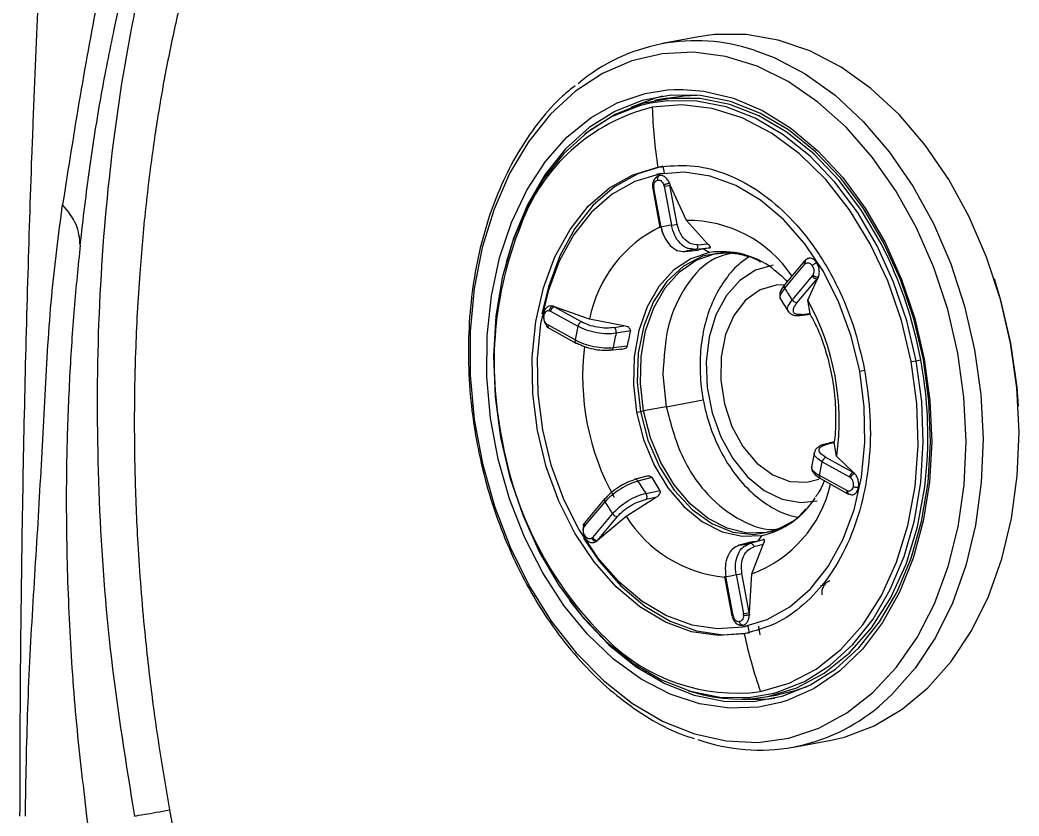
# Model space of a CAD drawing. Extents: x 943 to 1030, y 781 to 934.
# Drawn here: x 1021.218 to 1023.723, y 835.791 to 837.785 of the extents above; entities that cross this region are included whole.
import ezdxf

# ---------------------------------------------------------------- set-up
doc = ezdxf.new("R2010")
doc.units = 0
doc.header["$MEASUREMENT"] = 0
doc.layers.add('1', color=4, linetype='Continuous')

# ---------------------------------------------------------------- blocks, each defined once
blk = doc.blocks.new('AIRA')
at = {"layer": '1', "color": 3, "linetype": 'Continuous', "lineweight": 25}
for p, q in [((79.7415, 34.5764), (79.6515, 34.5596)), ((79.6633, 34.423), (79.6313, 34.4167)), ((79.6483, 34.234), (79.636, 34.2314)), ((79.6483, 34.234), (79.6552, 34.2354)), ((79.6264, 34.2018), (79.6269, 34.197)), ((79.6269, 34.197), (79.6451, 34.0992)), ((79.6481, 34.0998), (79.6299, 34.1976)), ((79.6557, 34.2023), (79.663, 34.2037)), ((79.6557, 34.2023), (79.6738, 34.1045)), ((79.663, 34.2037), (79.6702, 34.205)), ((79.6702, 34.205), (79.6707, 34.2051)), ((79.6884, 34.1072), (79.6702, 34.205)), ((79.7115, 34.1165), (79.6707, 34.2051)), ((79.764, 34.0582), (79.7115, 34.1165)), ((79.6738, 34.1045), (79.6811, 34.1059)), ((79.6811, 34.1059), (79.6884, 34.1072)), ((79.7404, 34.0556), (79.764, 34.0582)), ((79.7074, 34.0387), (79.7408, 34.0423)), ((79.7344, 34.0437), (79.724, 34.0452)), ((79.7695, 34.0476), (79.7344, 34.0437)), ((79.7819, 34.0329), (79.7882, 34.0341)), ((80.0075, 34.0152), (79.9572, 33.9553)), ((80.0101, 34.0175), (80.007, 34.0144)), ((79.9579, 33.9471), (80.0082, 34.0069)), ((80.027, 33.9776), (79.9766, 33.9177)), ((79.9892, 33.9107), (80.0395, 33.9705)), ((80.0156, 33.9173), (80.0401, 33.9706)), ((80.0395, 33.9705), (80.0401, 33.9706)), ((79.9469, 33.9194), (79.9673, 33.8873)), ((80.0217, 33.8832), (80.0156, 33.9173)), ((79.3707, 33.8894), (79.4392, 33.8514)), ((79.3799, 33.9005), (79.3804, 33.9006)), ((79.4484, 33.8625), (79.3799, 33.9005)), ((79.4687, 33.8695), (79.3804, 33.9006)), ((79.9994, 33.8807), (80.0217, 33.8832)), ((79.5543, 33.8527), (79.4687, 33.8695)), ((79.9957, 33.8787), (80.0231, 33.8818)), ((79.3627, 33.8498), (79.3653, 33.8479)), ((79.4322, 33.8173), (79.3637, 33.8553)), ((79.366, 33.8474), (79.4345, 33.8094)), ((79.5302, 33.8483), (79.5543, 33.8527)), ((79.571, 33.8404), (79.5352, 33.834)), ((79.5215, 33.7913), (79.5499, 33.7947)), ((79.5279, 33.7982), (79.5633, 33.8024)), ((80.2749, 33.7629), (80.2873, 33.7652)), ((80.2873, 33.7652), (80.2988, 33.7673)), ((80.1458, 33.7391), (80.1583, 33.7414)), ((79.6525, 33.7311), (79.6608, 33.6499)), ((79.6608, 33.6499), (79.7535, 33.6672)), ((79.5865, 33.6361), (79.596, 33.6379)), ((79.596, 33.6379), (79.6042, 33.6394)), ((79.6609, 33.65), (79.6042, 33.6394)), ((80.0821, 33.5622), (80.0556, 33.5553)), ((80.0815, 33.5605), (80.0598, 33.5548)), ((80.088, 33.5263), (80.0815, 33.5605)), ((80.0323, 33.537), (80.0247, 33.4998)), ((80.0518, 33.5119), (80.1203, 33.474)), ((80.1295, 33.485), (80.061, 33.523)), ((80.13, 33.4852), (80.088, 33.5263)), ((80.13, 33.4852), (80.1295, 33.485)), ((79.6091, 33.4749), (79.5815, 33.4678)), ((79.6244, 33.4725), (79.5899, 33.4637)), ((80.0131, 33.461), (80.0435, 33.4688)), ((80.1133, 33.4399), (80.0448, 33.4778)), ((80.0471, 33.4699), (80.1156, 33.4319)), ((79.6096, 33.4329), (79.6453, 33.4398)), ((80.1149, 33.4325), (80.1189, 33.4306)), ((79.5067, 33.4198), (79.4564, 33.3599)), ((79.4571, 33.3517), (79.5074, 33.4115)), ((79.5602, 33.3759), (79.634, 33.4223)), ((79.634, 33.4223), (79.61, 33.4177)), ((79.5262, 33.3822), (79.4758, 33.3223)), ((80.011, 33.394), (79.9946, 33.3763)), ((79.4884, 33.3153), (79.5388, 33.3752)), ((79.4889, 33.3154), (79.5602, 33.3759)), ((79.9181, 33.3366), (79.9117, 33.3353)), ((79.4889, 33.3154), (79.4884, 33.3153)), ((79.8762, 33.3118), (79.8437, 33.3031)), ((79.8616, 33.303), (79.8707, 33.3081)), ((79.8707, 33.3081), (79.9049, 33.3171)), ((79.8755, 33.2318), (79.9035, 33.3052)), ((79.9035, 33.3052), (79.8806, 33.2991)), ((79.8433, 33.2308), (79.8505, 33.2322)), ((79.8687, 33.1344), (79.8505, 33.2322)), ((79.8692, 33.1345), (79.8755, 33.2318)), ((79.8072, 33.2242), (79.8254, 33.1264)), ((79.8284, 33.1269), (79.8102, 33.2247)), ((79.8359, 33.2295), (79.8433, 33.2308)), ((79.8359, 33.2295), (79.8541, 33.1317)), ((80.0575, 33.2031), (80.0476, 33.2015)), ((79.8541, 33.1317), (79.8614, 33.133)), ((79.8614, 33.133), (79.8687, 33.1344)), ((79.8692, 33.1345), (79.8687, 33.1344)), ((79.8472, 33.0976), (79.8596, 33.0996)), ((79.8655, 33.1007), (79.8595, 33.1004)), ((79.8962, 33.0789), (79.8927, 33.1005)), ((79.947, 32.909), (79.9001, 32.8987)), ((79.9095, 32.9231), (79.9416, 32.9287)), ((79.9798, 32.797), (80.0698, 32.8138)), ((78.4159, 32.6402), (78.6241, 31.5015)), ((78.3279, 32.6248), (78.328, 32.6249))]:
    blk.add_line(p, q, dxfattribs=at)
at = {"layer": '1', "color": 3, "linetype": 'Continuous', "lineweight": 25, "flags": 128}
for points in [[(80.5239, 33.8091), (80.4986, 33.9187), (80.4639, 34.0247), (80.4204, 34.1256), (80.3688, 34.2196), (80.3098, 34.3054), (80.2445, 34.3816), (80.1739, 34.4469), (80.099, 34.5004), (80.0211, 34.5412), (79.9414, 34.5686), (79.8611, 34.5823), (79.7815, 34.582), (79.7415, 34.5764)], [(80.3918, 33.7845), (80.3665, 33.8933), (80.3318, 33.9984), (80.2881, 34.0982), (80.2364, 34.1911), (80.1772, 34.2754), (80.1118, 34.3499), (80.041, 34.4133), (79.9661, 34.4645), (79.8884, 34.5027), (79.809, 34.5273), (79.7293, 34.5379), (79.6506, 34.5343), (79.5742, 34.5166), (79.5014, 34.485), (79.4333, 34.4402), (79.371, 34.3827), (79.3157, 34.3135), (79.2681, 34.2339), (79.2291, 34.1451), (79.1993, 34.0485), (79.1792, 33.9458), (79.1692, 33.8386), (79.1693, 33.7287), (79.1797, 33.6179), (79.2, 33.508), (79.2301, 33.4008), (79.2694, 33.2981), (79.3172, 33.2015), (79.3727, 33.1128), (79.4352, 33.0332), (79.5034, 32.9641), (79.5764, 32.9067), (79.6529, 32.8619), (79.7316, 32.8304), (79.8113, 32.8128), (79.8906, 32.8093), (79.9683, 32.8199), (80.0431, 32.8446), (80.1137, 32.883), (80.179, 32.9343), (80.238, 32.9977), (80.2895, 33.0722), (80.3329, 33.1566), (80.3674, 33.2495), (80.3923, 33.3494), (80.4074, 33.4546), (80.4124, 33.5633), (80.4071, 33.6739), (80.3918, 33.7845)], [(79.8816, 34.5431), (79.9311, 34.5244), (80.009, 34.4836), (80.0839, 34.4302), (80.1545, 34.3648), (80.2198, 34.2887), (80.2787, 34.2029), (80.3304, 34.1088), (80.3739, 34.008), (80.4086, 33.9019), (80.4339, 33.7923)], [(79.9001, 32.8987), (79.8927, 32.8976), (79.8191, 32.8947), (79.7446, 32.9055), (79.6705, 32.9301), (79.5981, 32.9678), (79.5288, 33.018), (79.4638, 33.0799), (79.4042, 33.1523), (79.3511, 33.2339), (79.3054, 33.3233), (79.268, 33.4189), (79.2396, 33.5189), (79.2205, 33.6216), (79.2113, 33.7252), (79.2119, 33.8278), (79.2225, 33.9276), (79.2429, 34.0227), (79.2726, 34.1116), (79.3112, 34.1926), (79.3579, 34.2642), (79.4119, 34.3252), (79.4723, 34.3745), (79.538, 34.4113), (79.6078, 34.4348), (79.6636, 34.4436)], [(79.6636, 34.4436), (79.6804, 34.4446), (79.7036, 34.4449)], [(79.7036, 34.4449), (79.7547, 34.4406), (79.8291, 34.4229), (79.9025, 34.3917), (79.9735, 34.3476), (80.0408, 34.2914), (80.1033, 34.2242), (80.1597, 34.147), (80.2092, 34.0613), (80.2509, 33.9686), (80.2839, 33.8706), (80.3077, 33.769)], [(79.6209, 34.4103), (79.5935, 34.4035), (79.5256, 34.3767), (79.4622, 34.3367), (79.4045, 34.2843), (79.3535, 34.2205), (79.3102, 34.1463), (79.2754, 34.0633), (79.2498, 33.973), (79.2337, 33.8769), (79.2276, 33.777), (79.2316, 33.6751), (79.2454, 33.5731)], [(79.4185, 33.1646), (79.4541, 33.1193), (79.5173, 33.0532), (79.5853, 32.9985), (79.6569, 32.9564), (79.7308, 32.9276), (79.8055, 32.9126), (79.8796, 32.9118), (79.9518, 32.9251), (80.0207, 32.9523), (80.0851, 32.9929), (80.1438, 33.0462), (80.1955, 33.111), (80.2395, 33.1863), (80.2749, 33.2706), (80.3009, 33.3624), (80.3172, 33.46), (80.3234, 33.5614), (80.3194, 33.6649), (80.3053, 33.7685), (80.2813, 33.8703), (80.248, 33.9684), (80.2058, 34.061), (80.1556, 34.1463), (80.0984, 34.2227), (80.0352, 34.2888), (79.9671, 34.3435), (79.8955, 34.3856), (79.8217, 34.4144), (79.747, 34.4293), (79.6729, 34.4302), (79.6007, 34.4169), (79.5317, 34.3896), (79.4673, 34.3491), (79.4087, 34.2958), (79.3569, 34.231), (79.313, 34.1557), (79.2776, 34.0713), (79.2593, 34.0115)], [(80.2202, 34.0163), (80.2003, 34.0569), (80.1506, 34.1414), (80.0939, 34.217), (80.0313, 34.2826), (79.9639, 34.3367), (79.893, 34.3784), (79.8199, 34.4069), (79.7459, 34.4217), (79.6725, 34.4225), (79.601, 34.4093), (79.5328, 34.3824), (79.469, 34.3422), (79.4571, 34.3328)], [(79.6519, 34.4278), (79.6327, 34.4228), (79.5723, 34.3998)], [(80.2873, 33.7652), (80.2637, 33.8654), (80.2308, 33.962), (80.1893, 34.0531), (80.1399, 34.1371), (80.0836, 34.2123), (80.0213, 34.2775), (79.9543, 34.3313), (79.8838, 34.3727), (79.8111, 34.4011), (79.7376, 34.4158), (79.6646, 34.4166), (79.6209, 34.4103)], [(79.6633, 34.423), (79.7045, 34.4289), (79.7374, 34.4302)], [(80.2749, 33.7629), (80.2504, 33.8661), (80.2159, 33.9653), (80.1721, 34.0584), (80.1201, 34.1435), (80.0607, 34.219), (79.9952, 34.2833), (79.925, 34.3351), (79.8514, 34.3733), (79.776, 34.3971), (79.7003, 34.4061), (79.6259, 34.4001)], [(79.8565, 33.0813), (79.791, 33.0766), (79.7245, 33.0865), (79.6586, 33.1107), (79.5948, 33.1485), (79.5349, 33.199), (79.4802, 33.2611), (79.4321, 33.3331), (79.3918, 33.4133), (79.3602, 33.4997), (79.3382, 33.5902), (79.3263, 33.6825), (79.3248, 33.7745), (79.3337, 33.8638), (79.3528, 33.9482), (79.3817, 34.0256), (79.4196, 34.0942), (79.4655, 34.1522), (79.5185, 34.1983), (79.5771, 34.2312), (79.6399, 34.2503)], [(79.6523, 34.2526), (79.5895, 34.2336), (79.5309, 34.2006), (79.478, 34.1545), (79.432, 34.0965), (79.3941, 34.0279), (79.3653, 33.9505), (79.349, 33.8824)], [(80.1458, 33.7391), (80.1245, 33.8269), (80.0938, 33.9107), (80.0547, 33.9885), (80.0081, 34.0584), (79.955, 34.1186), (79.8968, 34.1676), (79.835, 34.2043), (79.771, 34.2277), (79.7065, 34.2373), (79.6429, 34.2328)], [(79.6429, 34.2328), (79.582, 34.2144), (79.5252, 34.1824), (79.4738, 34.1377), (79.4292, 34.0814), (79.3925, 34.0149), (79.3645, 33.9397), (79.3459, 33.8578), (79.3373, 33.7712), (79.3387, 33.682), (79.3503, 33.5924)], [(79.6299, 34.1976), (79.6286, 34.1973), (79.6277, 34.1972), (79.6271, 34.1971), (79.6269, 34.197), (79.6271, 34.1971), (79.6277, 34.1972), (79.6287, 34.1973), (79.6299, 34.1976)], [(79.7694, 34.0364), (79.7222, 34.0207), (79.6793, 33.9919), (79.6424, 33.9512), (79.6129, 33.9002), (79.5919, 33.8408), (79.5803, 33.7752), (79.5785, 33.7061), (79.5865, 33.6361)], [(79.8628, 34.0285), (79.8559, 34.0304), (79.8029, 34.0364), (79.7515, 34.0269), (79.704, 34.0024), (79.6626, 33.964), (79.629, 33.9132), (79.6048, 33.8525), (79.5908, 33.7843), (79.5879, 33.7117), (79.596, 33.6379)], [(79.6042, 33.6394), (79.5963, 33.7079), (79.598, 33.7755), (79.6092, 33.8397), (79.6296, 33.898), (79.6582, 33.9481), (79.6941, 33.9883), (79.7358, 34.0169), (79.7819, 34.0329)], [(79.9287, 34.0047), (79.8848, 33.9922), (79.8451, 33.9664), (79.8115, 33.9286), (79.7855, 33.8804), (79.7683, 33.8242), (79.7608, 33.7625), (79.7633, 33.6983), (79.7757, 33.6345), (79.7974, 33.5742), (79.8274, 33.5201), (79.8643, 33.4748), (79.9063, 33.4404), (79.9516, 33.4185), (79.9979, 33.4102), (80.0389, 33.4146)], [(80.4828, 33.971), (80.4991, 33.9173), (80.5241, 33.8091)], [(79.9576, 33.9557), (79.9365, 33.9549), (79.8959, 33.9426), (79.8599, 33.9166), (79.8306, 33.8786), (79.8097, 33.8306), (79.7983, 33.7754), (79.7973, 33.7164), (79.8065, 33.6569), (79.8255, 33.6003), (79.8532, 33.55), (79.888, 33.5089), (79.9278, 33.4793), (79.9703, 33.4631), (80.0131, 33.461), (80.0131, 33.461)], [(80.0698, 32.8138), (80.1075, 32.8226), (80.182, 32.8506), (80.2521, 32.892), (80.3167, 32.9461), (80.3749, 33.012), (80.4256, 33.0886), (80.4682, 33.1748), (80.5019, 33.2692), (80.5262, 33.3704), (80.5407, 33.4766), (80.5451, 33.5863), (80.5395, 33.6977), (80.5239, 33.8091)], [(80.5241, 33.8091), (80.5395, 33.6992), (80.5431, 33.6515)], [(80.4339, 33.7923), (80.4495, 33.681), (80.4551, 33.5695), (80.4506, 33.4598), (80.4361, 33.3536), (80.4119, 33.2525), (80.3782, 33.158), (80.3356, 33.0718), (80.2849, 32.9952), (80.2267, 32.9293), (80.1944, 32.9001)], [(79.8972, 32.9364), (79.9689, 32.9573), (80.0363, 32.9927), (80.0982, 33.0419), (80.1532, 33.1038), (80.2002, 33.1771), (80.2383, 33.2605), (80.2667, 33.3522), (80.2848, 33.4503), (80.2923, 33.5529), (80.289, 33.6578), (80.2749, 33.7629)], [(79.9305, 32.9324), (79.9392, 32.9348), (80.0071, 32.9616), (80.0705, 33.0016), (80.1282, 33.054), (80.1792, 33.1178), (80.2225, 33.192), (80.2573, 33.275), (80.2829, 33.3654), (80.299, 33.4614), (80.3051, 33.5613), (80.3011, 33.6632), (80.2873, 33.7652)], [(80.3077, 33.769), (80.3219, 33.6656), (80.3262, 33.5623), (80.3205, 33.4609), (80.305, 33.3632), (80.2799, 33.271), (80.2457, 33.1859), (80.203, 33.1094), (80.1525, 33.0429), (80.0951, 32.9876), (80.032, 32.9445), (79.9641, 32.9143), (79.947, 32.909)], [(79.8531, 33.0987), (79.9141, 33.1171), (79.9709, 33.1491), (80.0223, 33.1938), (80.0669, 33.2501), (80.1036, 33.3166), (80.1316, 33.3918), (80.1502, 33.4736), (80.1588, 33.5603), (80.1573, 33.6495), (80.1458, 33.7391)], [(79.5865, 33.6361), (79.6041, 33.5678), (79.6306, 33.504), (79.6649, 33.4469), (79.7058, 33.3989), (79.7516, 33.3618), (79.8007, 33.3369), (79.851, 33.3254), (79.9008, 33.3275)], [(79.596, 33.6379), (79.6149, 33.566), (79.6436, 33.4993), (79.6811, 33.4406), (79.7256, 33.3925), (79.7751, 33.3571), (79.8276, 33.336), (79.8806, 33.33), (79.932, 33.3395), (79.9794, 33.364), (79.9967, 33.3776)], [(79.9117, 33.3353), (79.8629, 33.3337), (79.8135, 33.3455), (79.7656, 33.3702), (79.7208, 33.4068), (79.6808, 33.454), (79.6473, 33.5099), (79.6214, 33.5725), (79.6042, 33.6394)], [(79.3503, 33.5924), (79.3716, 33.5046), (79.4022, 33.4208), (79.4413, 33.3429), (79.488, 33.2731), (79.5411, 33.2129), (79.5993, 33.1639), (79.6611, 33.1272), (79.7251, 33.1038), (79.7896, 33.0942), (79.8531, 33.0987)], [(79.2454, 33.5731), (79.2453, 33.5731), (79.2453, 33.5731), (79.2455, 33.5731), (79.2458, 33.5732), (79.2462, 33.5732), (79.2467, 33.5733), (79.2474, 33.5735), (79.2482, 33.5736)], [(79.2454, 33.5731), (79.269, 33.4729), (79.3019, 33.3763), (79.3434, 33.2852), (79.3928, 33.2012), (79.4491, 33.126), (79.5114, 33.0608), (79.5784, 33.007), (79.6489, 32.9656), (79.7216, 32.9372), (79.7951, 32.9225), (79.8681, 32.9217), (79.9305, 32.9324)], [(79.9155, 32.9242), (79.9884, 32.946), (80.0569, 32.9823), (80.1197, 33.0327), (80.1756, 33.0959), (80.2233, 33.1708), (80.2619, 33.2558), (80.2907, 33.3492), (80.3091, 33.4492), (80.3151, 33.5146)], [(79.4533, 33.3206), (79.4926, 33.2634), (79.5473, 33.2013), (79.6073, 33.1508), (79.671, 33.113), (79.7369, 33.0888), (79.8035, 33.079), (79.8689, 33.0836)], [(80.0134, 32.9487), (79.9809, 32.9377), (79.9416, 32.9287)], [(79.8483, 32.9176), (79.9117, 32.9178), (79.9331, 32.9202)]]:
    blk.add_lwpolyline(points, dxfattribs=at)
at = {"layer": '1', "color": 3, "linetype": 'Continuous', "lineweight": 25}
for centre, radius, start, end in [((79.7359, 34.1063), 0.4605, 71.5534, 129.9706), ((79.739, 33.9422), 0.4717, 103.8774, 160.1496), ((80.7085, 34.4253), 1.0829, 181.3345, 189.3034), ((80.7102, 34.425), 1.0718, 189.2555, 190.1871), ((79.9975, 34.3028), 0.3614, 191.1731, 191.8001), ((79.7157, 33.8036), 0.3129, 33.7579, 90.7599), ((80.1522, 33.7594), 0.9229, 158.1865, 191.6158), ((79.7868, 33.8087), 0.3239, 115.4781, 169.1774), ((79.5853, 34.434), 0.3401, 280.1163, 280.6305), ((79.7006, 33.887), 0.2191, 97.028, 103.8661), ((79.7542, 33.8604), 0.1844, 96.1768, 104.7173), ((79.7883, 33.8653), 0.1832, 100.4484, 105.0146), ((79.7883, 33.8653), 0.1833, 95.88, 100.4455), ((79.8653, 34.2036), 0.1928, 235.1115, 240.1611), ((79.8, 33.826), 0.2126, 52.9957, 98.2617), ((80.0132, 34.0114), 0.00667, 138.5978, 221.7455), ((79.2647, 33.5776), 1.0513, 10.3949, 24.6596), ((80.0392, 33.9848), 0.0143, 210.5197, 271.2043), ((79.9632, 33.9516), 0.00706, 148.9617, 220.557), ((79.5305, 33.6538), 0.5183, 30.6094, 34.4608), ((79.9889, 33.9249), 0.0143, 210.5196, 271.2053), ((79.4708, 33.6141), 0.6235, 351.903, 29.0962), ((79.3848, 33.887), 0.0143, 109.8718, 170.4408), ((79.4533, 33.849), 0.0143, 109.8708, 170.441), ((79.3704, 33.8529), 0.00704, 160.4072, 231.9773), ((79.9423, 33.7308), 0.5173, 166.5211, 170.3774), ((79.9575, 33.729), 0.4351, 166.0406, 170.8579), ((79.9901, 33.735), 0.4321, 165.8724, 171.0261), ((79.4374, 33.8147), 0.00578, 153.387, 270.9598), ((80.0757, 33.7269), 0.6245, 173.1894, 209.0773), ((79.2658, 33.5739), 1.0509, 356.7654, 10.6072), ((80.1473, 33.7199), 0.9109, 189.2422, 225.5993), ((79.5417, 33.5984), 0.5173, 346.5211, 350.3775), ((80.0659, 33.5095), 0.0143, 109.8709, 170.4409), ((80.1344, 33.4716), 0.0143, 109.8718, 170.4408), ((79.9669, 33.6825), 0.4359, 210.1295, 214.9407), ((79.9995, 33.6888), 0.4329, 209.9615, 215.1087), ((80.0515, 33.4755), 0.00704, 160.407, 231.9774), ((79.7681, 33.5249), 0.3122, 290.1259, 347.2124), ((80.1189, 33.4373), 0.00618, 155.4735, 248.8217), ((79.5113, 33.4158), 0.0058, 110.1856, 227.5506), ((79.9535, 33.6755), 0.5183, 210.6094, 214.4608), ((79.8545, 33.5344), 0.212, 282.6109, 327.8289), ((79.5385, 33.3894), 0.0143, 210.5196, 271.2051), ((79.4624, 33.3563), 0.00706, 148.9618, 220.5569), ((79.8367, 33.5477), 0.3256, 211.8526, 264.8258), ((79.4881, 33.3296), 0.0143, 210.5198, 271.2043), ((79.8239, 33.4864), 0.1844, 276.1768, 284.7173), ((79.8574, 33.4941), 0.1833, 275.88, 280.4455), ((80.0508, 33.2056), 0.1933, 140.8971, 145.9378), ((79.8574, 33.4941), 0.1832, 280.4484, 285.0146), ((79.7312, 33.6481), 0.4307, 280.1704, 280.5764), ((79.7834, 33.4422), 0.2191, 277.028, 283.8661), ((79.7415, 33.5932), 0.4743, 280.1876, 280.5562), ((80.2092, 33.1603), 0.3614, 189.1991, 189.826), ((80.9164, 33.3007), 1.0824, 191.6953, 199.6668), ((80.9183, 33.3017), 1.0718, 190.8121, 191.7437), ((79.8383, 33.3958), 0.4632, 224.86, 277.3077), ((79.8441, 33.316), 0.3982, 251.3451, 280.3357), ((79.8952, 33.2513), 0.4614, 250.3617, 310.4277)]:
    blk.add_arc(centre, radius, start, end, dxfattribs=at)
for points, knots in [([(78.5923, 35.8786), (78.5737, 35.8365), (78.5366, 35.7525), (78.4853, 35.6159), (78.4373, 35.4701), (78.3913, 35.3137), (78.3408, 35.1299), (78.2887, 34.9221), (78.2368, 34.6833), (78.191, 34.4318), (78.1621, 34.2484), (78.1477, 34.1565)], [0, 0, 0, 0, 0.100409, 0.200153, 0.298708, 0.398376, 0.499159, 0.629293, 0.749674, 0.874676, 1, 1, 1, 1]), ([(78.0409, 32.6248), (78.0412, 32.7345), (78.0417, 32.9586), (78.0458, 33.2951), (78.0517, 33.6322), (78.0603, 33.9608), (78.0689, 34.2286), (78.077, 34.439), (78.0835, 34.5942), (78.0907, 34.7423), (78.0982, 34.8829), (78.1086, 35.0565), (78.1219, 35.2513), (78.1395, 35.4544), (78.1522, 35.563), (78.1584, 35.6156)], [0, 0, 0, 0, 0.096934, 0.197997, 0.299733, 0.401308, 0.49999, 0.552213, 0.604498, 0.652912, 0.701569, 0.750103, 0.83841, 0.921666, 1, 1, 1, 1]), ([(78.1918, 34.0551), (78.1995, 34.1204), (78.2148, 34.2507), (78.2438, 34.4298), (78.2821, 34.6256), (78.3323, 34.8299), (78.4025, 35.0561), (78.4871, 35.2678), (78.5873, 35.465), (78.6622, 35.5724), (78.6998, 35.6262)], [0, 0, 0, 0, 0.083793, 0.167081, 0.250372, 0.375988, 0.501071, 0.667041, 0.83334, 1, 1, 1, 1]), ([(78.6997, 35.6262), (78.6583, 35.5558), (78.5764, 35.4166), (78.4801, 35.1875), (78.3882, 34.9111), (78.311, 34.5817), (78.2568, 34.1994), (78.2318, 33.8096), (78.2351, 33.4149), (78.2641, 33.0179), (78.3067, 32.7557), (78.3279, 32.6248)], [0, 0, 0, 0, 0.087724, 0.173369, 0.257771, 0.383779, 0.507786, 0.630749, 0.754266, 0.877421, 1, 1, 1, 1]), ([(78.7648, 35.4483), (78.7576, 35.4375), (78.7433, 35.4159), (78.7226, 35.3824), (78.7024, 35.3482), (78.6767, 35.3024), (78.6445, 35.2403), (78.6063, 35.1586), (78.5648, 35.0593), (78.5268, 34.9552), (78.4892, 34.8373), (78.4551, 34.7148), (78.4228, 34.5767), (78.3963, 34.4405), (78.3736, 34.2972), (78.3548, 34.1469), (78.3392, 33.9735), (78.3304, 33.809), (78.3268, 33.6416), (78.3281, 33.4819), (78.3344, 33.329), (78.3433, 33.1962), (78.3524, 33.0932), (78.3622, 33.001), (78.3738, 32.9061), (78.3905, 32.7865), (78.4066, 32.6935), (78.4159, 32.6402)], [0, 0, 0, 0, 0.015577, 0.031188, 0.04682, 0.062462, 0.092714, 0.127737, 0.165275, 0.213476, 0.25, 0.299825, 0.349911, 0.399998, 0.444784, 0.499986, 0.555083, 0.621437, 0.665662, 0.722297, 0.780123, 0.816819, 0.853414, 0.881752, 0.907718, 0.947121, 1, 1, 1, 1]), ([(79.4323, 34.454), (79.4217, 34.4456), (79.3901, 34.4208), (79.3437, 34.368), (79.2938, 34.2974), (79.2514, 34.2175), (79.2168, 34.1303), (79.1905, 34.0366), (79.173, 33.938), (79.1643, 33.8358), (79.1648, 33.7315), (79.1727, 33.6398), (79.1822, 33.5836), (79.1858, 33.5622)], [0, 0, 0, 0, 0.049488, 0.147319, 0.245628, 0.344319, 0.443263, 0.542349, 0.641495, 0.740643, 0.839781, 0.938908, 1, 1, 1, 1]), ([(79.6358, 34.225), (79.6343, 34.2235), (79.6314, 34.2206), (79.6284, 34.2148), (79.6265, 34.2084), (79.6264, 34.204), (79.6264, 34.2018)], [0, 0, 0, 0, 0.258054, 0.511291, 0.758333, 1, 1, 1, 1]), ([(79.6296, 34.201), (79.6296, 34.2033), (79.6298, 34.208), (79.6324, 34.2133), (79.6357, 34.2166), (79.6383, 34.2172), (79.6395, 34.2175)], [0, 0, 0, 0, 0.283703, 0.562563, 0.780127, 1, 1, 1, 1]), ([(79.6437, 34.2289), (79.6414, 34.2284), (79.6383, 34.2277), (79.6361, 34.225), (79.6356, 34.2243)], [0, 0, 0, 0, 0.739408, 1, 1, 1, 1]), ([(79.6395, 34.2175), (79.6394, 34.2186), (79.6391, 34.2209), (79.6398, 34.2243), (79.6413, 34.2273), (79.6429, 34.2284), (79.6437, 34.2289)], [0, 0, 0, 0, 0.221976, 0.471926, 0.73723, 1, 1, 1, 1]), ([(79.6395, 34.2175), (79.6412, 34.2177), (79.6445, 34.218), (79.6491, 34.2151), (79.6527, 34.2108), (79.6541, 34.2073), (79.6548, 34.2056)], [0, 0, 0, 0, 0.2780476, 0.5556769, 0.7752293, 1, 1, 1, 1]), ([(79.6689, 34.2103), (79.6674, 34.2132), (79.6644, 34.2191), (79.6579, 34.2256), (79.6508, 34.2295), (79.6461, 34.2291), (79.6437, 34.2289)], [0, 0, 0, 0, 0.247937, 0.500491, 0.75285, 1, 1, 1, 1]), ([(79.6548, 34.2056), (79.6557, 34.206), (79.6572, 34.2067), (79.6597, 34.2076), (79.6617, 34.2083), (79.6637, 34.209), (79.6663, 34.2097), (79.6679, 34.2101), (79.6689, 34.2103)], [0, 0, 0, 0, 0.239809, 0.368586, 0.5, 0.631414, 0.760191, 1, 1, 1, 1]), ([(79.6707, 34.2051), (79.6704, 34.2061), (79.6699, 34.2078), (79.6692, 34.2095), (79.6689, 34.2103)], [0, 0, 0, 0, 0.560579, 1, 1, 1, 1]), ([(79.6689, 34.2103), (79.6692, 34.2093), (79.6697, 34.2076), (79.6701, 34.2058), (79.6702, 34.205)], [0, 0, 0, 0, 0.559954, 1, 1, 1, 1]), ([(79.6296, 34.201), (79.6287, 34.2011), (79.6274, 34.2012), (79.6266, 34.2015), (79.6263, 34.2017), (79.6264, 34.2018), (79.6264, 34.2018)], [0, 0, 0, 0, 0.474555, 0.729392, 0.989445, 1, 1, 1, 1]), ([(79.6296, 34.201), (79.6296, 34.2003), (79.6297, 34.1992), (79.6299, 34.1981), (79.6299, 34.1976)], [0, 0, 0, 0, 0.559955, 1, 1, 1, 1]), ([(79.6557, 34.2023), (79.6555, 34.2029), (79.6553, 34.2041), (79.655, 34.2051), (79.6548, 34.2056)], [0, 0, 0, 0, 0.559951, 1, 1, 1, 1]), ([(78.0543, 32.6248), (78.0558, 32.7147), (78.059, 32.8946), (78.0736, 33.1621), (78.0909, 33.4247), (78.1032, 33.6802), (78.1179, 33.9299), (78.1377, 34.081), (78.1477, 34.1565)], [0, 0, 0, 0, 0.166706, 0.333381, 0.500063, 0.666758, 0.833431, 1, 1, 1, 1]), ([(78.1918, 34.0551), (78.1903, 34.0723), (78.1872, 34.1067), (78.1608, 34.1399), (78.1477, 34.1565)], [0, 0, 0, 0, 0.499999, 1, 1, 1, 1]), ([(79.648, 34.0998), (79.6495, 34.0919), (79.6511, 34.0839), (79.6552, 34.078), (79.6553, 34.0779)], [0, 0, 0, 0, 0.973913, 1, 1, 1, 1]), ([(79.6481, 34.0998), (79.6504, 34.091), (79.6551, 34.0736), (79.67, 34.0531), (79.6884, 34.0397), (79.7011, 34.039), (79.7074, 34.0387)], [0, 0, 0, 0, 0.25003, 0.500035, 0.750022, 1, 1, 1, 1]), ([(79.724, 34.0452), (79.7208, 34.0454), (79.711, 34.0462), (79.6957, 34.058), (79.6808, 34.0783), (79.6761, 34.0958), (79.6738, 34.1045)], [0, 0, 0, 0, 0.136356, 0.424214, 0.712093, 1, 1, 1, 1]), ([(79.7404, 34.0556), (79.7347, 34.0558), (79.7234, 34.0562), (79.7073, 34.0676), (79.6944, 34.085), (79.6904, 34.0998), (79.6884, 34.1072)], [0, 0, 0, 0, 0.249743, 0.500213, 0.75056, 1, 1, 1, 1]), ([(79.7695, 34.0476), (79.77, 34.0477), (79.7709, 34.0478), (79.7715, 34.0486), (79.7715, 34.0496), (79.7707, 34.0515), (79.7685, 34.0544), (79.7655, 34.0569), (79.764, 34.0582)], [0, 0, 0, 0, 0.090563, 0.18461, 0.29233, 0.420668, 0.698931, 1, 1, 1, 1]), ([(78.1918, 34.0551), (78.1865, 34.0025), (78.176, 33.8972), (78.1647, 33.7282), (78.1576, 33.5508), (78.156, 33.3456), (78.1627, 33.1184), (78.1787, 32.871), (78.1982, 32.7069), (78.2079, 32.6248)], [0, 0, 0, 0, 0.125011, 0.249987, 0.374936, 0.499875, 0.66656, 0.833283, 1, 1, 1, 1]), ([(79.837, 34.0364), (79.8183, 34.0328), (79.77, 34.0235), (79.7083, 33.9583), (79.6598, 33.8568), (79.6549, 33.773), (79.6525, 33.7311)], [0, 0, 0, 0, 0.1737442, 0.4491628, 0.7245814, 1, 1, 1, 1]), ([(79.7344, 34.0437), (79.7353, 34.0439), (79.7367, 34.0443), (79.7383, 34.0459), (79.7393, 34.0475), (79.74, 34.0494), (79.7406, 34.052), (79.7405, 34.0542), (79.7404, 34.0556)], [0, 0, 0, 0, 0.2387405, 0.3678985, 0.499997, 0.6320959, 0.7612552, 1, 1, 1, 1]), ([(79.787, 34.0333), (79.7999, 34.035), (79.8241, 34.0382), (79.8496, 34.0311), (79.8615, 34.0278)], [0, 0, 0, 0, 0.5337, 1, 1, 1, 1]), ([(79.8694, 34.0261), (79.8599, 34.0196), (79.8363, 34.0036), (79.8055, 33.9664), (79.7773, 33.9175), (79.7574, 33.8608), (79.7462, 33.7986), (79.7444, 33.7333), (79.7519, 33.6672), (79.7685, 33.6027), (79.7937, 33.542), (79.8269, 33.4872), (79.867, 33.4402), (79.9129, 33.4038), (79.9559, 33.3804), (79.9837, 33.375), (79.9938, 33.373)], [0, 0, 0, 0, 0.0484323, 0.1206847, 0.19443, 0.2694368, 0.345153, 0.4211097, 0.4971246, 0.5732331, 0.6495178, 0.7260672, 0.8029287, 0.8799021, 0.9563827, 1, 1, 1, 1]), ([(79.8615, 34.0278), (79.8649, 34.0272), (79.8766, 34.0251), (79.8883, 34.0182), (79.8967, 34.0132)], [0, 0, 0, 0, 0.286495, 1, 1, 1, 1]), ([(80.0101, 34.0087), (80.0097, 34.0084), (80.0091, 34.0079), (80.0085, 34.0072), (80.0082, 34.0069)], [0, 0, 0, 0, 0.5599546, 1, 1, 1, 1]), ([(80.0131, 34.0195), (80.0123, 34.0192), (80.011, 34.0187), (80.0098, 34.0172), (80.0092, 34.0157), (80.009, 34.0141), (80.009, 34.0117), (80.0097, 34.0099), (80.0101, 34.0087)], [0, 0, 0, 0, 0.2398087, 0.3685865, 0.5, 0.6314135, 0.7601913, 1, 1, 1, 1]), ([(80.0214, 34.0222), (80.0194, 34.0219), (80.0153, 34.0213), (80.0119, 34.0188), (80.0101, 34.0175)], [0, 0, 0, 0, 0.5015699, 1, 1, 1, 1]), ([(80.0101, 34.0087), (80.0116, 34.0095), (80.0147, 34.0112), (80.0196, 34.0101), (80.0237, 34.0073), (80.0257, 34.0044), (80.0266, 34.003)], [0, 0, 0, 0, 0.2837031, 0.5625628, 0.7801273, 1, 1, 1, 1]), ([(80.038, 34.0104), (80.0362, 34.0129), (80.0326, 34.0178), (80.0257, 34.0218), (80.0188, 34.0228), (80.015, 34.0206), (80.0131, 34.0195)], [0, 0, 0, 0, 0.2474, 0.49986, 0.75229, 1, 1, 1, 1]), ([(80.038, 34.0104), (80.037, 34.01), (80.0348, 34.0093), (80.0315, 34.0073), (80.0286, 34.0051), (80.0273, 34.0037), (80.0266, 34.003)], [0, 0, 0, 0, 0.2627711, 0.5280752, 0.7780246, 1, 1, 1, 1]), ([(80.042, 33.9742), (80.0429, 33.9768), (80.0447, 33.9821), (80.0447, 33.9921), (80.0427, 34.0021), (80.0396, 34.0077), (80.038, 34.0104)], [0, 0, 0, 0, 0.247937, 0.500491, 0.75285, 1, 1, 1, 1]), ([(79.9288, 33.9944), (79.9355, 33.9898), (79.9465, 33.9824), (79.959, 33.9685), (79.9638, 33.9631)], [0, 0, 0, 0, 0.615938, 1, 1, 1, 1]), ([(80.0266, 34.003), (80.0277, 34.001), (80.03, 33.9971), (80.031, 33.9904), (80.0305, 33.9844), (80.0292, 33.9814), (80.0285, 33.9799)], [0, 0, 0, 0, 0.278048, 0.555677, 0.775229, 1, 1, 1, 1]), ([(80.027, 33.9776), (80.0273, 33.978), (80.0278, 33.9787), (80.0283, 33.9795), (80.0285, 33.9799)], [0, 0, 0, 0, 0.559951, 1, 1, 1, 1]), ([(80.042, 33.9742), (80.041, 33.9742), (80.0394, 33.9741), (80.037, 33.9746), (80.035, 33.9753), (80.0331, 33.9763), (80.0307, 33.9777), (80.0294, 33.979), (80.0285, 33.9799)], [0, 0, 0, 0, 0.239809, 0.368586, 0.5, 0.631414, 0.760191, 1, 1, 1, 1]), ([(80.042, 33.9742), (80.0416, 33.9735), (80.0409, 33.9722), (80.0399, 33.971), (80.0395, 33.9705)], [0, 0, 0, 0, 0.559954, 1, 1, 1, 1]), ([(80.0401, 33.9706), (80.0405, 33.9712), (80.0412, 33.9723), (80.0418, 33.9736), (80.042, 33.9742)], [0, 0, 0, 0, 0.560579, 1, 1, 1, 1]), ([(79.957, 33.9549), (79.9544, 33.9513), (79.9492, 33.9442), (79.9455, 33.934), (79.9447, 33.9261), (79.9463, 33.9225), (79.9469, 33.9213)], [0, 0, 0, 0, 0.28145, 0.563565, 0.84809, 1, 1, 1, 1]), ([(79.9579, 33.9471), (79.9541, 33.9419), (79.9467, 33.9315), (79.9446, 33.9215), (79.948, 33.919), (79.9488, 33.9185)], [0, 0, 0, 0, 0.4395841, 0.8791256, 1, 1, 1, 1]), ([(79.967, 33.8895), (79.9665, 33.8899), (79.9633, 33.8924), (79.9655, 33.9021), (79.9729, 33.9125), (79.9766, 33.9177)], [0, 0, 0, 0, 0.092184, 0.54607, 1, 1, 1, 1]), ([(79.9994, 33.8807), (79.9947, 33.8806), (79.9851, 33.8804), (79.9788, 33.8869), (79.9794, 33.8972), (79.9859, 33.9062), (79.9892, 33.9107)], [0, 0, 0, 0, 0.249733, 0.500209, 0.750558, 1, 1, 1, 1]), ([(79.3549, 33.8791), (79.3542, 33.8796), (79.3528, 33.8805), (79.3518, 33.882), (79.3519, 33.8834), (79.3532, 33.884), (79.3538, 33.8843)], [0, 0, 0, 0, 0.2219753, 0.4719248, 0.7372289, 1, 1, 1, 1]), ([(79.3538, 33.8843), (79.3534, 33.8811), (79.3525, 33.8748), (79.3546, 33.8649), (79.3574, 33.8578), (79.36, 33.8551), (79.3605, 33.8546)], [0, 0, 0, 0, 0.306629, 0.619529, 0.932391, 1, 1, 1, 1]), ([(79.3761, 33.902), (79.3735, 33.9023), (79.3683, 33.9028), (79.3615, 33.8993), (79.3562, 33.8931), (79.3546, 33.8872), (79.3538, 33.8843)], [0, 0, 0, 0, 0.247937, 0.500491, 0.75285, 1, 1, 1, 1]), ([(79.3549, 33.8791), (79.3555, 33.8813), (79.3566, 33.8855), (79.3602, 33.8893), (79.3642, 33.891), (79.3669, 33.8906), (79.3683, 33.8904)], [0, 0, 0, 0, 0.278048, 0.555677, 0.775229, 1, 1, 1, 1]), ([(79.3683, 33.8904), (79.3685, 33.8917), (79.3687, 33.8937), (79.3698, 33.8962), (79.3708, 33.898), (79.372, 33.8996), (79.3738, 33.9012), (79.3752, 33.9017), (79.3761, 33.902)], [0, 0, 0, 0, 0.239809, 0.368586, 0.5, 0.631414, 0.760191, 1, 1, 1, 1]), ([(79.3707, 33.8894), (79.3703, 33.8896), (79.3695, 33.89), (79.3687, 33.8903), (79.3683, 33.8904)], [0, 0, 0, 0, 0.559951, 1, 1, 1, 1]), ([(79.3804, 33.9006), (79.3796, 33.9009), (79.3782, 33.9015), (79.3768, 33.9019), (79.3761, 33.902)], [0, 0, 0, 0, 0.560579, 1, 1, 1, 1]), ([(79.3761, 33.902), (79.3768, 33.9018), (79.3781, 33.9014), (79.3794, 33.9007), (79.3799, 33.9005)], [0, 0, 0, 0, 0.559954, 1, 1, 1, 1]), ([(79.9665, 33.8892), (79.9678, 33.8874), (79.9703, 33.8839), (79.9768, 33.8803), (79.9849, 33.8782), (79.9914, 33.8784), (79.9947, 33.8785)], [0, 0, 0, 0, 0.249013, 0.499065, 0.749489, 1, 1, 1, 1]), ([(80.0196, 33.8848), (80.0247, 33.8758), (80.0389, 33.8506), (80.0575, 33.8018), (80.074, 33.7417), (80.0839, 33.679), (80.086, 33.6177), (80.0844, 33.5761), (80.0808, 33.5577), (80.0806, 33.5568)], [0, 0, 0, 0, 0.09944, 0.276488, 0.454878, 0.633936, 0.812729, 0.990225, 1, 1, 1, 1]), ([(79.3615, 33.8569), (79.36, 33.8584), (79.3571, 33.8615), (79.3548, 33.8678), (79.354, 33.8739), (79.3546, 33.8774), (79.3549, 33.8791)], [0, 0, 0, 0, 0.283703, 0.562563, 0.780127, 1, 1, 1, 1]), ([(79.5302, 33.8483), (79.524, 33.8476), (79.5116, 33.8462), (79.4886, 33.8487), (79.466, 33.8542), (79.4543, 33.8597), (79.4484, 33.8625)], [0, 0, 0, 0, 0.2497435, 0.5002131, 0.7505596, 1, 1, 1, 1]), ([(79.3615, 33.8569), (79.3611, 33.8558), (79.3607, 33.8542), (79.3608, 33.8523), (79.3612, 33.8511), (79.3619, 33.8502), (79.3632, 33.8494), (79.3645, 33.8494), (79.3654, 33.8494)], [0, 0, 0, 0, 0.239809, 0.368586, 0.5, 0.631414, 0.760191, 1, 1, 1, 1]), ([(79.3615, 33.8569), (79.3619, 33.8565), (79.3626, 33.8559), (79.3634, 33.8555), (79.3637, 33.8553)], [0, 0, 0, 0, 0.559955, 1, 1, 1, 1]), ([(79.5352, 33.834), (79.5279, 33.8332), (79.5133, 33.8315), (79.4864, 33.8348), (79.4598, 33.8415), (79.4461, 33.8481), (79.4392, 33.8514)], [0, 0, 0, 0, 0.249978, 0.499965, 0.74997, 1, 1, 1, 1]), ([(79.5352, 33.834), (79.5354, 33.8353), (79.5357, 33.8373), (79.5353, 33.8402), (79.5347, 33.8423), (79.5338, 33.8443), (79.5324, 33.8466), (79.5311, 33.8476), (79.5302, 33.8483)], [0, 0, 0, 0, 0.2387405, 0.3678985, 0.499997, 0.6320959, 0.7612552, 1, 1, 1, 1]), ([(79.571, 33.8404), (79.5711, 33.8411), (79.5713, 33.8424), (79.5706, 33.8445), (79.5691, 33.8464), (79.5661, 33.8488), (79.5612, 33.8514), (79.5566, 33.8522), (79.5543, 33.8527)], [0, 0, 0, 0, 0.090564, 0.184611, 0.292331, 0.420669, 0.698928, 1, 1, 1, 1]), ([(79.4322, 33.8173), (79.4391, 33.814), (79.4529, 33.8074), (79.4794, 33.8007), (79.5063, 33.7971), (79.5207, 33.7978), (79.5279, 33.7982)], [0, 0, 0, 0, 0.25003, 0.500035, 0.750022, 1, 1, 1, 1]), ([(79.4375, 33.8089), (79.4433, 33.8061), (79.455, 33.8005), (79.4775, 33.7944), (79.5003, 33.791), (79.5126, 33.7917), (79.5187, 33.792)], [0, 0, 0, 0, 0.2497047, 0.50014, 0.7505165, 1, 1, 1, 1]), ([(79.5279, 33.7982), (79.5278, 33.7975), (79.5274, 33.7962), (79.5263, 33.7941), (79.5244, 33.7921), (79.5221, 33.7912), (79.5201, 33.7914), (79.5192, 33.7918), (79.5187, 33.792)], [0, 0, 0, 0, 0.124762, 0.249393, 0.5, 0.750607, 0.875238, 1, 1, 1, 1]), ([(79.5425, 33.7948), (79.5449, 33.7945), (79.5495, 33.794), (79.5552, 33.7953), (79.559, 33.7969), (79.5612, 33.7985), (79.5627, 33.8003), (79.5631, 33.8017), (79.5633, 33.8024)], [0, 0, 0, 0, 0.301002, 0.579274, 0.707601, 0.81532, 0.909388, 1, 1, 1, 1]), ([(79.6608, 33.6499), (79.6717, 33.6084), (79.6936, 33.5254), (79.7628, 33.4236), (79.8473, 33.3612), (79.9152, 33.3363), (79.9474, 33.3463), (79.9509, 33.3473)], [0, 0, 0, 0, 0.242654, 0.485308, 0.727963, 0.970617, 1, 1, 1, 1]), ([(79.1858, 33.5622), (79.1895, 33.5439), (79.2, 33.491), (79.224, 33.4052), (79.2603, 33.3072), (79.3044, 33.2142), (79.3556, 33.1277), (79.4134, 33.0487), (79.4769, 32.9785), (79.5452, 32.9179), (79.6177, 32.8685), (79.6798, 32.8351), (79.7181, 32.8229), (79.7306, 32.819)], [0, 0, 0, 0, 0.052818, 0.152566, 0.252385, 0.35225, 0.452173, 0.552156, 0.652186, 0.752208, 0.852135, 0.951838, 1, 1, 1, 1]), ([(80.0518, 33.5119), (80.0465, 33.5154), (80.0358, 33.5225), (80.0303, 33.5308), (80.0324, 33.5344), (80.0328, 33.535)], [0, 0, 0, 0, 0.453579, 0.907114, 1, 1, 1, 1]), ([(80.0546, 33.5552), (80.0515, 33.5541), (80.0454, 33.5519), (80.0386, 33.547), (80.0338, 33.5413), (80.0327, 33.5371), (80.0322, 33.535)], [0, 0, 0, 0, 0.250073, 0.500406, 0.750629, 1, 1, 1, 1]), ([(80.061, 33.523), (80.0564, 33.526), (80.0471, 33.5321), (80.0428, 33.5416), (80.0464, 33.5499), (80.0553, 33.5532), (80.0598, 33.5548)], [0, 0, 0, 0, 0.249705, 0.50014, 0.750517, 1, 1, 1, 1]), ([(80.0261, 33.5013), (80.0256, 33.5006), (80.0233, 33.497), (80.0288, 33.4884), (80.0395, 33.4813), (80.0448, 33.4778)], [0, 0, 0, 0, 0.121695, 0.560826, 1, 1, 1, 1]), ([(80.0254, 33.498), (80.0253, 33.4966), (80.025, 33.4928), (80.0286, 33.4857), (80.0357, 33.4774), (80.0431, 33.4726), (80.0468, 33.4702)], [0, 0, 0, 0, 0.151371, 0.436472, 0.718818, 1, 1, 1, 1]), ([(80.1332, 33.4825), (80.1325, 33.4823), (80.131, 33.4819), (80.1295, 33.4809), (80.1287, 33.4803)], [0, 0, 0, 0, 0.48235, 1, 1, 1, 1]), ([(80.1295, 33.485), (80.1302, 33.4846), (80.1315, 33.4839), (80.1326, 33.4829), (80.1332, 33.4825)], [0, 0, 0, 0, 0.559953, 1, 1, 1, 1]), ([(80.1332, 33.4825), (80.1326, 33.483), (80.1316, 33.484), (80.1305, 33.4848), (80.13, 33.4852)], [0, 0, 0, 0, 0.55933, 1, 1, 1, 1]), ([(80.1424, 33.4472), (80.1428, 33.4504), (80.1438, 33.4567), (80.142, 33.4668), (80.1385, 33.476), (80.1349, 33.4804), (80.1332, 33.4825)], [0, 0, 0, 0, 0.2474, 0.49986, 0.75229, 1, 1, 1, 1]), ([(79.5899, 33.4637), (79.583, 33.4615), (79.5693, 33.457), (79.5455, 33.444), (79.5232, 33.4281), (79.5127, 33.4171), (79.5074, 33.4115)], [0, 0, 0, 0, 0.249978, 0.499965, 0.74997, 1, 1, 1, 1]), ([(79.5791, 33.4662), (79.5733, 33.4643), (79.5616, 33.4605), (79.5415, 33.4491), (79.5227, 33.4354), (79.5138, 33.426), (79.5093, 33.4213)], [0, 0, 0, 0, 0.249733, 0.500209, 0.750558, 1, 1, 1, 1]), ([(79.5899, 33.4637), (79.5891, 33.4648), (79.588, 33.4663), (79.586, 33.4676), (79.5844, 33.4682), (79.5829, 33.4684), (79.5809, 33.468), (79.5798, 33.4669), (79.5791, 33.4662)], [0, 0, 0, 0, 0.238754, 0.36792, 0.500026, 0.632127, 0.761283, 1, 1, 1, 1]), ([(79.6244, 33.4725), (79.624, 33.4731), (79.6231, 33.4743), (79.621, 33.4754), (79.6184, 33.476), (79.6144, 33.4763), (79.6112, 33.4756), (79.6091, 33.4751)], [0, 0, 0, 0, 0.131492, 0.268043, 0.424445, 0.610784, 1, 1, 1, 1]), ([(80.057, 33.4658), (80.0568, 33.4652), (80.0518, 33.45), (80.0433, 33.4351), (80.0361, 33.4254), (80.0346, 33.4233)], [0, 0, 0, 0, 0.033464, 0.794372, 1, 1, 1, 1]), ([(80.1226, 33.4724), (80.1221, 33.4727), (80.1214, 33.4733), (80.1206, 33.4738), (80.1203, 33.474)], [0, 0, 0, 0, 0.559955, 1, 1, 1, 1]), ([(80.1287, 33.4803), (80.128, 33.4798), (80.1267, 33.4787), (80.1249, 33.4766), (80.1235, 33.4745), (80.1229, 33.4731), (80.1226, 33.4724)], [0, 0, 0, 0, 0.259617, 0.517928, 0.766865, 1, 1, 1, 1]), ([(80.1226, 33.4724), (80.124, 33.4708), (80.1269, 33.4677), (80.1292, 33.4614), (80.13, 33.4553), (80.1294, 33.4518), (80.1291, 33.4501)], [0, 0, 0, 0, 0.283703, 0.562563, 0.780127, 1, 1, 1, 1]), ([(79.5262, 33.3822), (79.5314, 33.3877), (79.5419, 33.3988), (79.5643, 33.4146), (79.5882, 33.4273), (79.6025, 33.431), (79.6096, 33.4329)], [0, 0, 0, 0, 0.25003, 0.500035, 0.750022, 1, 1, 1, 1]), ([(79.6096, 33.4329), (79.61, 33.432), (79.611, 33.4304), (79.6114, 33.4284), (79.6116, 33.4274)], [0, 0, 0, 0, 0.498915, 1, 1, 1, 1]), ([(79.634, 33.4223), (79.6361, 33.4236), (79.64, 33.426), (79.6437, 33.4302), (79.6456, 33.4335), (79.6463, 33.4358), (79.6463, 33.438), (79.6456, 33.4392), (79.6453, 33.4398)], [0, 0, 0, 0, 0.301002, 0.579274, 0.707601, 0.81532, 0.909388, 1, 1, 1, 1]), ([(80.1133, 33.4399), (80.1138, 33.4396), (80.1145, 33.4392), (80.1154, 33.439), (80.1157, 33.4389)], [0, 0, 0, 0, 0.559951, 1, 1, 1, 1]), ([(80.1291, 33.4501), (80.1285, 33.448), (80.1274, 33.4438), (80.1238, 33.4399), (80.1198, 33.4382), (80.1171, 33.4387), (80.1157, 33.4389)], [0, 0, 0, 0, 0.278048, 0.555677, 0.775229, 1, 1, 1, 1]), ([(80.1224, 33.4299), (80.1215, 33.4299), (80.1201, 33.4299), (80.1185, 33.4309), (80.1174, 33.432), (80.1166, 33.4335), (80.1158, 33.4357), (80.1157, 33.4376), (80.1157, 33.4389)], [0, 0, 0, 0, 0.239809, 0.368586, 0.5, 0.631414, 0.760191, 1, 1, 1, 1]), ([(80.1224, 33.4299), (80.1245, 33.4295), (80.1288, 33.4288), (80.135, 33.4323), (80.14, 33.4384), (80.1416, 33.4443), (80.1424, 33.4472)], [0, 0, 0, 0, 0.247937, 0.500491, 0.75285, 1, 1, 1, 1]), ([(80.1424, 33.4472), (80.1413, 33.4472), (80.139, 33.4472), (80.1351, 33.4478), (80.1317, 33.4488), (80.1299, 33.4497), (80.1291, 33.4501)], [0, 0, 0, 0, 0.2627711, 0.5280752, 0.7780246, 1, 1, 1, 1]), ([(79.5388, 33.3752), (79.5432, 33.3798), (79.5522, 33.3892), (79.5714, 33.4024), (79.5919, 33.4129), (79.604, 33.4161), (79.61, 33.4177)], [0, 0, 0, 0, 0.249705, 0.50014, 0.750517, 1, 1, 1, 1]), ([(79.6116, 33.4274), (79.6117, 33.4265), (79.612, 33.4246), (79.6117, 33.422), (79.6112, 33.4195), (79.6104, 33.4183), (79.61, 33.4177)], [0, 0, 0, 0, 0.2514402, 0.5026037, 0.7516148, 1, 1, 1, 1]), ([(79.4555, 33.3494), (79.4548, 33.3503), (79.4538, 33.3516), (79.4532, 33.3534), (79.4532, 33.3547), (79.4535, 33.3558), (79.4544, 33.357), (79.4557, 33.3574), (79.4565, 33.3577)], [0, 0, 0, 0, 0.239809, 0.368586, 0.5, 0.631414, 0.760191, 1, 1, 1, 1]), ([(79.9946, 33.3763), (79.9941, 33.3758), (79.9827, 33.3634), (79.9562, 33.3498), (79.9298, 33.3369), (79.9149, 33.3361), (79.9142, 33.3361)], [0, 0, 0, 0, 0.0213217, 0.4925929, 0.9754531, 1, 1, 1, 1]), ([(79.454, 33.3516), (79.4537, 33.3509), (79.4521, 33.3473), (79.452, 33.3395), (79.4529, 33.3318), (79.4547, 33.3283), (79.455, 33.3276)], [0, 0, 0, 0, 0.108802, 0.508324, 0.907537, 1, 1, 1, 1]), ([(79.4574, 33.3262), (79.4563, 33.3282), (79.454, 33.3321), (79.453, 33.3389), (79.4535, 33.3448), (79.4548, 33.3479), (79.4555, 33.3494)], [0, 0, 0, 0, 0.278048, 0.555677, 0.775229, 1, 1, 1, 1]), ([(79.4571, 33.3517), (79.4568, 33.3513), (79.4562, 33.3506), (79.4557, 33.3497), (79.4555, 33.3494)], [0, 0, 0, 0, 0.559951, 1, 1, 1, 1]), ([(79.4574, 33.3262), (79.4569, 33.3256), (79.4559, 33.3242), (79.4555, 33.3225), (79.4561, 33.3213), (79.4575, 33.3211), (79.4582, 33.3211)], [0, 0, 0, 0, 0.221975, 0.471925, 0.737229, 1, 1, 1, 1]), ([(79.4739, 33.3205), (79.4724, 33.3197), (79.4693, 33.3181), (79.4645, 33.3192), (79.4603, 33.322), (79.4584, 33.3248), (79.4574, 33.3262)], [0, 0, 0, 0, 0.283703, 0.562563, 0.780127, 1, 1, 1, 1]), ([(79.4582, 33.3211), (79.46, 33.3186), (79.4636, 33.3137), (79.4708, 33.3098), (79.4784, 33.3089), (79.4831, 33.3113), (79.4854, 33.3124)], [0, 0, 0, 0, 0.2474, 0.49986, 0.75229, 1, 1, 1, 1]), ([(79.4739, 33.3205), (79.4743, 33.3208), (79.475, 33.3214), (79.4755, 33.322), (79.4758, 33.3223)], [0, 0, 0, 0, 0.559955, 1, 1, 1, 1]), ([(79.4739, 33.3205), (79.4745, 33.3194), (79.4755, 33.3176), (79.4774, 33.3156), (79.479, 33.3143), (79.4807, 33.3133), (79.4829, 33.3124), (79.4844, 33.3124), (79.4854, 33.3124)], [0, 0, 0, 0, 0.239809, 0.368586, 0.5, 0.631414, 0.760191, 1, 1, 1, 1]), ([(79.4854, 33.3124), (79.4861, 33.3129), (79.4873, 33.3138), (79.4884, 33.3149), (79.4889, 33.3154)], [0, 0, 0, 0, 0.55933, 1, 1, 1, 1]), ([(79.4884, 33.3153), (79.4879, 33.3147), (79.4869, 33.3136), (79.4859, 33.3128), (79.4854, 33.3124)], [0, 0, 0, 0, 0.559953, 1, 1, 1, 1]), ([(79.8707, 33.3081), (79.8712, 33.3081), (79.8722, 33.3083), (79.8742, 33.3078), (79.8767, 33.3062), (79.8787, 33.3036), (79.88, 33.3012), (79.8804, 33.2998), (79.8806, 33.2991)], [0, 0, 0, 0, 0.124762, 0.249393, 0.5, 0.750607, 0.875238, 1, 1, 1, 1]), ([(79.9035, 33.3052), (79.9045, 33.3069), (79.9064, 33.3103), (79.9074, 33.3138), (79.9075, 33.3159), (79.9072, 33.3169), (79.9063, 33.3173), (79.9054, 33.3172), (79.9049, 33.3171)], [0, 0, 0, 0, 0.301002, 0.579274, 0.707601, 0.81532, 0.909388, 1, 1, 1, 1]), ([(79.8437, 33.3031), (79.8379, 33.3005), (79.8263, 33.2953), (79.814, 33.2762), (79.8074, 33.2516), (79.8093, 33.2337), (79.8102, 33.2247)], [0, 0, 0, 0, 0.249978, 0.499965, 0.74997, 1, 1, 1, 1]), ([(79.8359, 33.2295), (79.835, 33.2385), (79.8331, 33.2564), (79.8398, 33.2807), (79.8498, 33.2974), (79.8587, 33.3016), (79.8616, 33.303)], [0, 0, 0, 0, 0.287531, 0.575033, 0.862515, 1, 1, 1, 1]), ([(79.8505, 33.2322), (79.8497, 33.2398), (79.8482, 33.255), (79.854, 33.276), (79.8649, 33.2924), (79.8754, 33.2969), (79.8806, 33.2991)], [0, 0, 0, 0, 0.249705, 0.50014, 0.750517, 1, 1, 1, 1]), ([(80.0709, 33.2136), (80.0675, 33.2119), (80.061, 33.2087), (80.0544, 33.2), (80.0504, 33.1899), (80.0505, 33.1826), (80.0505, 33.1788)], [0, 0, 0, 0, 0.264146, 0.499277, 0.740887, 1, 1, 1, 1]), ([(79.8545, 33.1283), (79.8544, 33.1289), (79.8544, 33.13), (79.8542, 33.1312), (79.8541, 33.1317)], [0, 0, 0, 0, 0.559955, 1, 1, 1, 1]), ([(79.8687, 33.1344), (79.8688, 33.1334), (79.8691, 33.1316), (79.8692, 33.1298), (79.8693, 33.129)], [0, 0, 0, 0, 0.559953, 1, 1, 1, 1]), ([(79.8693, 33.129), (79.8693, 33.13), (79.8693, 33.1318), (79.8692, 33.1337), (79.8692, 33.1345)], [0, 0, 0, 0, 0.55933, 1, 1, 1, 1]), ([(79.8266, 33.1217), (79.8266, 33.1218), (79.8266, 33.122), (79.8271, 33.1225), (79.828, 33.123), (79.8288, 33.1234), (79.8292, 33.1236)], [0, 0, 0, 0, 0.262134, 0.519302, 0.766541, 1, 1, 1, 1]), ([(79.8266, 33.1217), (79.8274, 33.1197), (79.829, 33.1156), (79.8331, 33.1103), (79.838, 33.1059), (79.8418, 33.1043), (79.8437, 33.1034)], [0, 0, 0, 0, 0.241656, 0.488698, 0.741941, 1, 1, 1, 1]), ([(79.8291, 33.1236), (79.829, 33.1239), (79.8287, 33.125), (79.8284, 33.1261), (79.8283, 33.1269)], [0, 0, 0, 0, 0.305115, 1, 1, 1, 1]), ([(79.8284, 33.1269), (79.8285, 33.1263), (79.8287, 33.1252), (79.8291, 33.1241), (79.8292, 33.1236)], [0, 0, 0, 0, 0.559951, 1, 1, 1, 1]), ([(79.8445, 33.1117), (79.8428, 33.1116), (79.8395, 33.1113), (79.8349, 33.1142), (79.8313, 33.1184), (79.8299, 33.1219), (79.8292, 33.1236)], [0, 0, 0, 0, 0.2780476, 0.5556769, 0.7752293, 1, 1, 1, 1]), ([(79.8545, 33.1283), (79.8544, 33.1259), (79.8542, 33.1212), (79.8517, 33.116), (79.8483, 33.1127), (79.8458, 33.112), (79.8445, 33.1117)], [0, 0, 0, 0, 0.283703, 0.562563, 0.780127, 1, 1, 1, 1]), ([(79.8525, 33.1026), (79.8515, 33.1028), (79.8496, 33.1032), (79.8472, 33.1054), (79.8453, 33.1084), (79.8447, 33.1107), (79.8445, 33.1117)], [0, 0, 0, 0, 0.2627717, 0.5280761, 0.7780253, 1, 1, 1, 1]), ([(79.8525, 33.1026), (79.8547, 33.1032), (79.8592, 33.1046), (79.8646, 33.1108), (79.8683, 33.1191), (79.869, 33.1257), (79.8693, 33.129)], [0, 0, 0, 0, 0.2474, 0.49986, 0.75229, 1, 1, 1, 1]), ([(79.8545, 33.1283), (79.8555, 33.1282), (79.8571, 33.1281), (79.8597, 33.1281), (79.8619, 33.1282), (79.864, 33.1283), (79.8666, 33.1286), (79.8682, 33.1288), (79.8693, 33.129)], [0, 0, 0, 0, 0.239809, 0.368586, 0.5, 0.631414, 0.760191, 1, 1, 1, 1]), ([(79.8432, 33.104), (79.844, 33.1036), (79.847, 33.1018), (79.8501, 33.1022), (79.8525, 33.1026)], [0, 0, 0, 0, 0.260542, 1, 1, 1, 1]), ([(78.328, 32.6249), (78.3341, 32.6258), (78.3464, 32.6277), (78.3927, 32.6359), (78.4159, 32.6401)], [0, 0, 0, 0, 0.500136, 1, 1, 1, 1]), ([(78.2079, 32.6248), (78.2334, 32.4338), (78.2717, 32.1473), (78.3189, 31.7916), (78.343, 31.6083), (78.3552, 31.5154), (78.3586, 31.49), (78.3596, 31.4822), (78.3599, 31.4796), (78.3601, 31.4787)], [0, 0, 0, 0, 0.500005, 0.750003, 0.931099, 0.979574, 0.993293, 0.997523, 1, 1, 1, 1])]:
    blk.add_open_spline(points, degree=3, knots=knots, dxfattribs=at)
for points in [[(79.6399, 34.2503), (79.6671, 34.253), (79.7216, 34.2586), (79.8054, 34.2381), (79.8868, 34.1972), (79.9629, 34.1355), (80.0307, 34.0559), (80.0875, 33.9611), (80.1323, 33.8553), (80.1495, 33.7793), (80.1582, 33.7414)], [(80.1582, 33.7414), (80.1637, 33.7028), (80.1749, 33.6258), (80.1709, 33.5109), (80.1519, 33.4022), (80.117, 33.3036), (80.0681, 33.2188), (80.0068, 33.1517), (79.9358, 33.1026), (79.8829, 33.0884), (79.8565, 33.0813)]]:
    blk.add_open_spline(points, degree=3, dxfattribs=at)

msp = doc.modelspace()

# ---------------------------------------------------------------- block references
at = {"layer": '1'}
msp.add_blockref('AIRA', (943.1775, 803.1658), dxfattribs=at)

doc.saveas('drawing.dxf')
